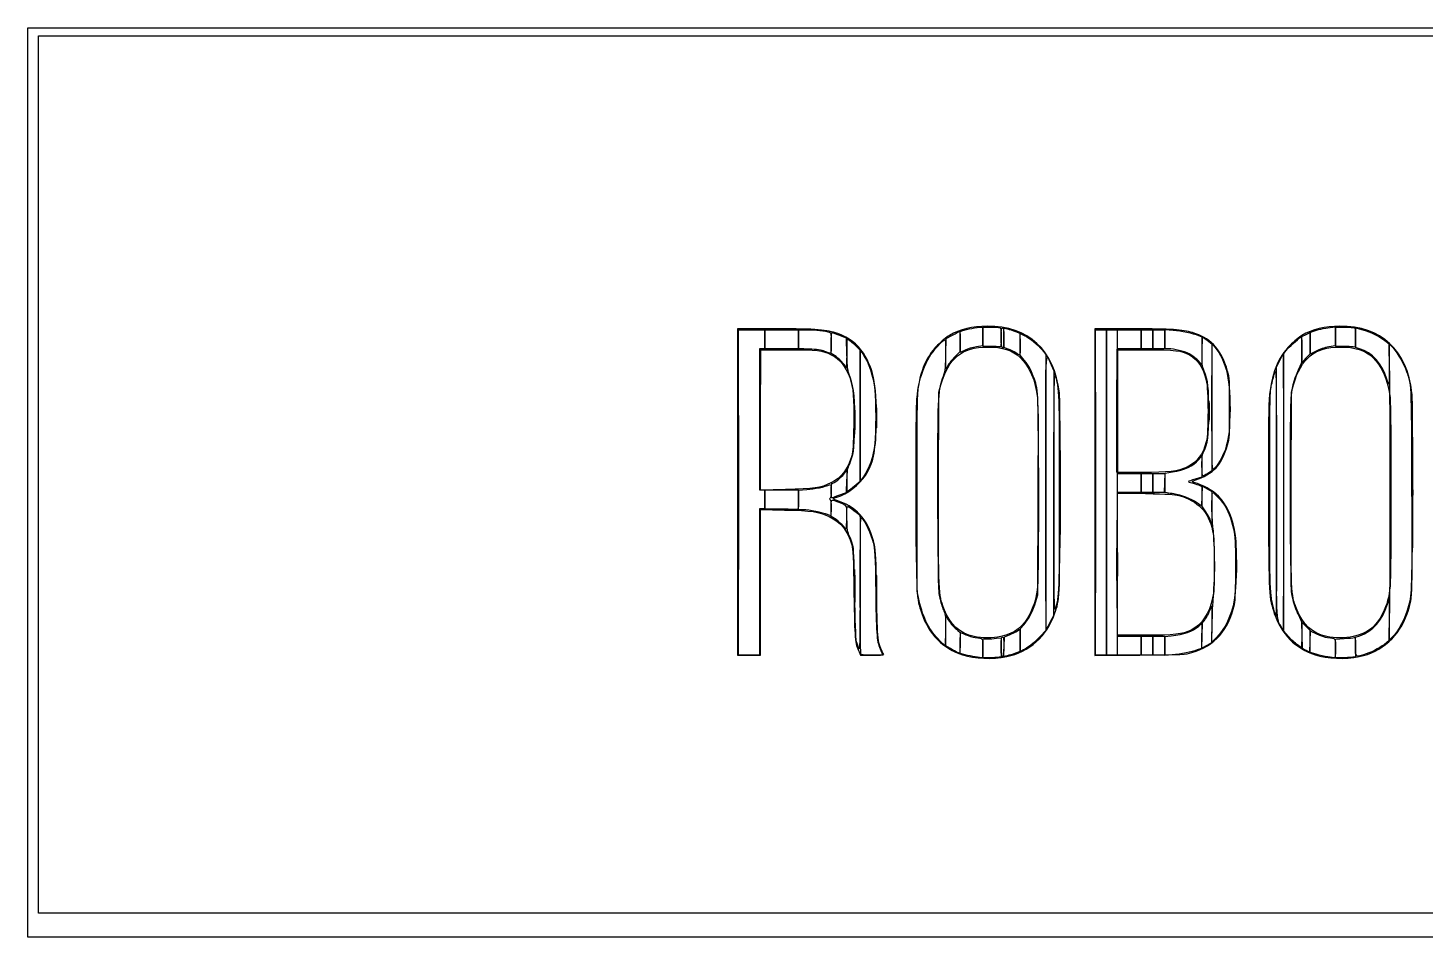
# Model space of a CAD drawing. Header units: millimetres. Extents: x 0 to 1058, y 0 to 353.
# Drawn here: x 0 to 542, y 0 to 353 of the extents above; entities that cross this region are included whole.
import ezdxf

# ---------------------------------------------------------------- set-up
doc = ezdxf.new("R2010")
doc.units = ezdxf.units.MM
doc.layers.add('Layer_1', color=7, linetype='CONTINUOUS')

msp = doc.modelspace()

# ---------------------------------------------------------------- linework, layer by layer
at = {"layer": 'Layer_1', "color": 7}
for points in [[(0, 176.38886), (0, 352.77774), (529.1667, 352.77774), (1058.3334, 352.77774), (1058.3334, 176.38886), (1058.3334, -0.00003), (529.1667, -0.00003), (0, -0.00003)], [(4.05328, 349.73778), (1053.85348, 349.73778), (1053.85348, 9.26201), (4.05328, 9.26201)], [(275.87224, 172.5083), (275.87224, 235.65552), (280.98752, 235.65552), (286.1028, 235.65552), (286.1028, 231.95135), (286.1028, 228.24719), (285.04446, 228.24719), (283.98613, 228.24719), (283.98613, 200.90691), (283.98613, 173.56663), (285.04446, 173.56663), (286.1028, 173.56663), (286.1028, 169.86247), (286.1028, 166.1583), (285.04446, 166.1583), (283.98613, 166.1583), (283.98613, 137.75969), (283.98613, 109.36108), (279.92918, 109.36108), (275.87224, 109.36108)], [(283.03962, 235.91977)], [(286.1028, 231.95135), (286.1028, 235.65552), (292.62919, 235.65552), (299.15557, 235.65552), (299.15557, 231.95135), (299.15557, 228.24719), (292.62919, 228.24719), (286.1028, 228.24719)], [(371.21044, 236.97084)], [(414.51391, 172.5083), (414.51391, 235.65552), (416.63058, 235.65552), (418.74725, 235.65552), (418.74725, 172.5083), (418.74725, 109.36108), (416.63058, 109.36108), (414.51391, 109.36108)], [(418.74725, 172.5083), (418.74725, 235.65552), (420.77572, 235.65552), (422.80419, 235.65553), (422.80419, 172.50831), (422.80419, 109.36109), (420.77572, 109.36108), (418.74725, 109.36108)], [(421.65767, 235.9197)], [(422.98058, 231.95135), (422.98058, 235.65552), (427.56669, 235.65552), (432.1528, 235.65552), (432.1528, 231.95135), (432.1528, 228.24719), (427.56669, 228.24719), (422.98058, 228.24719)], [(432.1528, 231.95135), (432.1528, 235.65552), (434.44586, 235.65552), (436.73892, 235.65552), (436.73892, 231.95135), (436.73892, 228.24719), (434.44586, 228.24719), (432.1528, 228.24719)], [(436.73892, 231.95135), (436.73892, 235.65552), (439.03197, 235.65552), (441.32503, 235.65552), (441.32503, 231.95135), (441.32503, 228.24719), (439.03197, 228.24719), (436.73892, 228.24719)], [(494.59448, 227.96637), (494.59448, 233.04548), (496.18198, 233.81675), (497.76948, 234.58802), (497.75538, 230.44746), (497.74128, 226.30691), (496.16779, 224.59708), (494.59429, 222.88726), (494.59429, 227.96637)], [(508.08823, 236.97084)], [(284.15925, 200.90691), (284.16225, 228.0708), (293.86364, 228.0788), (303.56503, 228.0868), (293.95401, 227.98466), (284.34299, 227.88252), (284.24939, 200.8124), (284.15579, 173.74228), (284.15879, 200.90617)], [(373.67988, 229.21521)], [(378.266, 228.8336)], [(510.55767, 229.2152)], [(383.50186, 226.66163)], [(317.50002, 221.19951)], [(527.60153, 216.51733)], [(329.28865, 201.61247)], [(320.82834, 200.55413)], [(422.7898, 180.35756)], [(422.98058, 176.21247), (422.98058, 179.91663), (427.56669, 179.91663), (432.1528, 179.91663), (432.1528, 176.21247), (432.1528, 172.5083), (427.56669, 172.5083), (422.98058, 172.5083)], [(432.1528, 176.21247), (432.1528, 179.91663), (434.44586, 179.91663), (436.73892, 179.91663), (436.73892, 176.21247), (436.73892, 172.5083), (434.44586, 172.5083), (432.1528, 172.5083)], [(436.73892, 176.21247), (436.73892, 179.91663), (439.03197, 179.91663), (441.32503, 179.91663), (441.32503, 176.21247), (441.32503, 172.5083), (439.03197, 172.5083), (436.73892, 172.5083)], [(455.78889, 182.9293)], [(275.69203, 172.5083)], [(311.85558, 173.21386)], [(344.83336, 172.5083)], [(353.29981, 172.5083)], [(395.11114, 172.74236)], [(398.34463, 172.5083)], [(400.57238, 172.5083)], [(414.33372, 172.5083)], [(427.30211, 172.41912)], [(453.67221, 168.62982)], [(481.71114, 172.5083)], [(490.17759, 172.5083)], [(537.45017, 172.5083)], [(287.42571, 166.06837)], [(291.83544, 166.06947)], [(459.13575, 161.59329)], [(422.79576, 144.63886)], [(284.15429, 137.5833)], [(320.83338, 135.29024)], [(329.29982, 133.34997)], [(483.71329, 127.26455)], [(496.18198, 111.23659), (494.77086, 112.02828), (494.67256, 117.11305), (494.57426, 122.19782), (496.18293, 120.56612), (497.79159, 118.93441), (497.69229, 114.68966), (497.59309, 110.4449)], [(422.98058, 113.06525), (422.98058, 116.76941), (427.56669, 116.76941), (432.1528, 116.76941), (432.1528, 113.06525), (432.1528, 109.36108), (427.56669, 109.36108), (422.98058, 109.36108)], [(427.4785, 117.03308)], [(432.1528, 113.06525), (432.1528, 116.76941), (434.44586, 116.76941), (436.73892, 116.76941), (436.73892, 113.06525), (436.73892, 109.36108), (434.44586, 109.36108), (432.1528, 109.36108)], [(436.73892, 113.06525), (436.73892, 116.76941), (439.03197, 116.76941), (441.32503, 116.76941), (441.32503, 113.06525), (441.32503, 109.36108), (439.03197, 109.36108), (436.73892, 109.36108)], [(322.38389, 112.35969)], [(323.3586, 109.9191)], [(367.78458, 108.69516)], [(377.82502, 112.50668)], [(379.98769, 108.83347)], [(451.90261, 110.37404)], [(504.64864, 108.69403)], [(516.86548, 108.83347)]]:
    msp.add_lwpolyline(points, close=True, dxfattribs=at)
for points in [[(290.42432, 236.00622), (275.51946, 236.00822), (275.51946, 172.68461), (275.51946, 109.361), (279.92918, 109.361), (284.33891, 109.361), (284.33891, 137.62721)], [(303.30071, 228.1599), (299.15557, 228.34404), (299.15557, 231.99978), (299.15557, 235.65552), (302.59516, 235.65252)], [(315.04196, 233.51321), (317.8528, 232.42924), (317.8528, 226.63404)], [(356.40439, 226.30691), (356.48199, 232.30413), (358.95143, 233.6159)], [(361.95002, 230.91798), (361.95002, 234.96743), (362.92016, 235.34103)], [(373.67988, 229.21521), (370.76947, 229.33405), (370.76947, 233.02395), (370.76947, 236.71385), (373.73922, 236.71385)], [(380.5914, 228.12514), (378.88336, 228.73934), (378.88336, 232.51271), (378.88336, 236.28608), (380.26406, 235.97585)], [(383.35086, 235.03275), (385.05697, 234.39989), (385.15607, 230.08881)], [(386.8204, 223.8193), (385.23336, 225.76777), (385.23336, 230.01326), (385.23336, 234.25875), (386.73266, 233.49603)], [(428.89885, 236.0083), (414.16114, 236.0083), (414.16114, 172.66375), (414.16114, 109.31921), (431.71183, 109.44708)], [(442.82433, 228.24106), (441.32503, 228.24706), (441.32503, 232.00443), (441.32503, 235.76181), (444.58822, 235.544)], [(454.49436, 233.41007), (455.78892, 232.86917), (455.78892, 227.38312)], [(497.76948, 230.43184), (497.76948, 234.61465), (498.73961, 234.98487)], [(505.54272, 236.56689), (507.64725, 236.80499), (507.64725, 233.12405), (507.64725, 229.4431), (504.99655, 228.99771)], [(510.55767, 229.21521), (507.64725, 229.33405), (507.64725, 233.02395), (507.64725, 236.71385), (510.42538, 236.71385)], [(514.30594, 236.49337), (515.40837, 236.27288), (515.40837, 232.61281), (515.40837, 228.95274), (514.43823, 229.02454)], [(517.0061, 228.28225), (515.40837, 228.754), (515.40837, 232.56426), (515.40837, 236.37452), (516.3785, 236.1601)], [(284.33891, 200.6848), (284.33891, 227.89441), (295.01044, 227.88941)], [(313.17849, 225.65534), (311.85558, 226.49215), (311.85558, 230.54467)], [(317.95548, 226.23983), (317.82027, 232.16997), (318.62097, 231.74145)], [(321.28306, 229.5525), (323.14446, 227.79207), (323.14446, 202.2844), (323.14446, 176.77675), (321.57963, 175.46871)], [(361.95004, 231.06061), (361.95004, 227.17126), (359.88665, 225.15159)], [(363.80024, 227.72574), (361.95002, 226.86854), (361.95002, 230.91798)], [(370.76947, 233.07848), (370.76947, 229.4431), (368.20996, 229.01303)], [(393.7207, 227.82621), (395.11114, 226.06716), (395.11114, 172.48953), (395.11114, 118.91189), (392.92547, 116.5754)], [(422.71266, 204.43469), (422.80406, 228.0708), (425.01051, 228.0983), (427.21692, 228.1258), (425.0987, 227.99326), (422.98045, 227.86072), (422.98045, 204.08189), (422.98045, 180.30306), (425.18531, 180.17781), (427.39017, 180.05256), (425.17423, 179.98456)], [(422.98058, 204.08191), (422.98058, 227.89441), (433.8285, 227.88941)], [(430.81034, 228.15732), (430.81034, 228.15746)], [(455.86798, 227.33992), (455.96528, 232.85794), (457.81736, 231.56089), (459.66944, 230.26383), (459.66944, 205.61162), (459.66944, 180.95943), (458.01287, 179.90886)], [(459.67896, 205.74519), (459.68896, 230.18746), (460.74458, 228.95274)], [(489.37403, 116.61517), (487.53892, 118.67414), (487.53892, 172.54371), (487.53892, 226.41328), (489.03823, 228.19469)], [(500.05766, 227.40067), (497.76948, 226.24904), (497.76948, 230.43184)], [(526.74654, 231.49331), (528.46114, 230.21325), (528.46114, 222.35105)], [(528.63957, 220.48608), (528.4012, 230.18746), (529.34456, 229.30552)], [(309.38613, 227.27614), (309.38613, 227.27648)], [(323.14446, 202.31285), (323.14446, 227.70542), (324.07111, 226.34174)], [(357.07504, 221.7208), (356.3268, 220.30969), (356.40439, 226.30691)], [(484.7167, 172.69153), (484.7167, 221.11915), (486.03961, 223.691), (487.36253, 226.26285), (487.45293, 199.35786)], [(397.25758, 222.06443), (398.29365, 219.77941), (398.20175, 172.24316), (398.10975, 124.70691), (396.90833, 122.31257)], [(455.43614, 222.2073), (455.43614, 222.20743)], [(353.5628, 174.27219), (353.67234, 211.49024), (354.46542, 214.31247)], [(490.44059, 174.27219), (490.55013, 211.49024), (491.3432, 214.31247)], [(324.3241, 178.57949), (323.14445, 176.92028), (323.14445, 202.31285), (323.14446, 202.31285)], [(432.28298, 180.26963), (422.98058, 180.26963), (422.98058, 204.08191)], [(458.4048, 204.08191), (458.40413, 204.08191)], [(459.67947, 205.74519), (459.67896, 205.74519)], [(294.12849, 173.67535), (284.33891, 173.4754), (284.33891, 200.68501), (284.33891, 200.6848)], [(454.52452, 185.26931), (455.78888, 186.74641), (455.78888, 182.63462), (455.78888, 178.52283), (453.14636, 177.72043)], [(316.78263, 179.65876), (317.8528, 181.11396), (317.8528, 176.83677), (317.8528, 172.55958), (315.04196, 171.47561)], [(429.9647, 180.17947), (429.9647, 180.17936)], [(442.28353, 172.38138), (441.30178, 172.56947), (441.40158, 176.31421), (441.50138, 180.05895), (444.3236, 180.48056)], [(291.83544, 166.06947), (286.1028, 166.17578), (286.1028, 169.8712), (286.1028, 173.56663), (292.62919, 173.56663), (299.15557, 173.56663), (299.15557, 169.68608)], [(301.00766, 165.80089), (299.15557, 165.80589), (299.15557, 169.63324), (299.15557, 173.46059), (302.41877, 173.6792)], [(318.91294, 173.46303), (317.81108, 172.76538), (317.939, 177.13475)], [(454.43954, 175.44103), (455.78888, 174.90113), (455.78888, 171.05888)], [(457.33278, 165.00775), (455.76697, 167.34276), (455.86617, 171.15334), (455.96537, 174.96392), (457.81745, 173.90536), (459.66953, 172.8468), (459.66953, 166.68033)], [(346.01095, 130.52774), (345.19308, 134.23191), (345.19308, 172.5083)], [(391.3041, 130.24009), (392.09845, 132.8208), (392.21596, 170.9208)], [(422.98058, 144.66947), (422.98058, 172.21675), (433.8285, 172.06792)], [(284.33891, 137.62721), (284.33891, 165.89335), (293.77571, 165.70305)], [(311.78198, 166.42247), (311.67922, 163.39455), (310.44446, 163.9279)], [(313.18251, 162.40541), (311.86101, 163.15969), (311.85801, 166.44666)], [(317.77498, 162.7795), (317.67618, 158.2208), (316.09021, 159.93597)], [(433.53245, 117.12219), (422.98016, 117.12219), (422.98058, 144.66947)], [(468.99247, 144.10969), (468.99201, 144.10969)], [(487.45293, 145.75767), (487.36253, 119.06247), (486.55612, 120.42699)], [(527.79672, 129.11663), (528.42319, 131.05691), (528.44219, 123.06258), (528.46119, 115.06824), (527.41467, 114.18766)], [(458.95704, 126.91793), (459.63913, 128.58747), (459.56613, 121.39739), (459.49313, 114.20731), (457.64105, 113.16125), (455.78897, 112.1152), (455.78892, 117.06732)], [(493.20728, 124.9723), (494.61384, 122.06269), (494.51594, 117.14446), (494.41804, 112.22623), (492.81362, 113.39122)], [(529.53605, 116.24025), (528.39905, 115.18191), (528.64363, 124.8833), (528.64357, 124.8833)], [(358.15766, 111.92138), (356.30558, 113.03793), (356.30558, 118.85329), (356.30558, 124.66866), (357.31297, 123.10028)], [(384.12475, 118.85029), (385.23336, 119.63968), (385.23336, 115.23128), (385.23336, 110.82288), (383.35224, 110.11906)], [(385.23336, 115.1895), (385.23336, 119.66436), (386.73894, 121.33892)], [(454.55465, 120.69768), (455.80941, 121.79939), (455.71101, 116.9137), (455.61251, 112.02801), (453.9856, 111.42445)], [(461.25623, 116.06386), (459.62678, 114.47636), (459.78232, 122.59025), (459.78201, 122.59025)], [(356.22571, 118.92564), (356.12921, 113.06525), (354.08205, 114.98615)], [(360.99131, 119.00178), (361.97292, 118.23737), (361.87322, 114.19915), (361.77362, 110.16093), (360.89169, 110.48288)], [(363.81583, 109.54394), (361.95002, 110.08634), (361.95002, 114.13343)], [(367.38342, 116.58789), (367.38344, 116.58799)], [(370.76947, 112.00691), (370.76947, 115.71108), (372.44516, 115.71408)], [(375.97294, 115.93961), (377.82502, 116.16207), (377.82502, 112.45672), (377.82502, 108.75137), (376.18828, 108.52702)], [(378.9592, 112.68976), (379.05975, 116.45437), (381.03795, 117.25764)], [(386.55627, 111.51311), (385.23336, 110.71464), (385.23336, 115.1895)], [(441.32503, 112.97411), (441.32503, 116.67825), (443.88267, 116.92208)], [(500.15073, 109.7195), (497.76948, 110.43972), (497.76948, 114.64912), (497.76948, 118.85853), (500.25176, 117.66892)], [(504.26121, 116.58789), (504.26122, 116.58799)], [(507.64725, 111.95371), (507.64725, 115.60466), (510.93412, 115.82057)], [(515.40837, 112.67931), (515.40837, 116.35031), (517.04522, 116.90805)], [(322.66715, 110.63604), (323.27514, 109.36108), (327.82531, 109.36108)], [(331.1081, 111.21316), (331.92508, 109.36108), (327.74891, 109.36108)], [(372.6605, 108.30268), (370.76947, 108.30268), (370.76947, 112.00685), (370.76947, 112.00691)], [(380.16486, 109.17019), (378.85863, 108.92514), (378.9592, 112.68976)], [(444.23542, 109.5156), (441.32501, 109.26997), (441.32503, 112.97411)], [(509.35939, 108.30275), (507.64725, 108.30275), (507.64725, 111.95371)], [(515.40837, 112.62408), (515.40837, 108.75603), (513.23995, 108.52939)], [(515.40827, 112.67931), (515.40837, 112.67931)]]:
    msp.add_lwpolyline(points, dxfattribs=at)
for points in [[(290.15974, 235.81662), (282.2046, 235.81672), (279.00054, 235.86312), (283.03962, 235.91977)], [(283.03962, 235.91977), (287.07869, 235.97637), (293.58744, 235.97637), (297.50351, 235.91961)], [(297.50351, 235.91961), (301.41957, 235.86291), (298.11488, 235.81653), (290.15974, 235.81662)], [(314.38751, 234.14732), (310.01401, 235.73482), (306.54436, 236.00397), (290.42432, 236.00622)], [(302.59516, 235.65252), (305.68878, 235.65052), (309.58135, 235.23739), (311.23821, 234.73609)], [(311.23821, 234.73609), (311.77928, 234.57238), (311.85558, 234.0509), (311.85558, 230.51613)], [(311.85558, 230.54467), (311.85558, 232.77356), (311.94008, 234.59719), (312.04334, 234.59719)], [(312.04334, 234.59719), (312.14662, 234.59719), (313.49599, 234.1094), (315.04196, 233.51321)], [(324.33191, 226.5544), (321.87285, 230.25337), (318.93463, 232.49681), (314.38751, 234.14732)], [(357.74061, 233.45477), (356.6603, 232.82192), (354.58293, 231.11351), (353.12423, 229.6583)], [(372.35697, 237.04733), (366.82894, 237.03833), (361.7095, 235.77977), (357.74061, 233.45477)], [(358.95143, 233.6159), (360.30963, 234.33737), (361.53994, 234.93268), (361.68546, 234.93881)], [(361.68546, 234.93881), (361.83098, 234.94481), (361.95004, 233.19976), (361.95004, 231.06061)], [(362.92016, 235.34103), (364.11883, 235.80265), (368.764, 236.71385), (369.91857, 236.71385)], [(369.91857, 236.71385), (370.76287, 236.71385), (370.76947, 236.68565), (370.76947, 233.07848)], [(372.53336, 236.83246), (371.07815, 236.83246), (370.48284, 236.89476), (371.21044, 236.97084)], [(371.21044, 236.97084), (371.93804, 237.04694), (373.12867, 237.04694), (373.85627, 236.97084)], [(400.42947, 211.14496), (398.50341, 227.84599), (388.50188, 237.07439), (372.35697, 237.04733)], [(373.85627, 236.97084), (374.58388, 236.89474), (373.98857, 236.83246), (372.53336, 236.83246)], [(373.73922, 236.71385), (375.37258, 236.71385), (376.96008, 236.61745), (377.267, 236.49972)], [(377.267, 236.49972), (377.72632, 236.32347), (377.82502, 235.63703), (377.82502, 232.61917)], [(377.82502, 232.68631), (377.82502, 235.71758), (377.91772, 236.36108), (378.35419, 236.36108)], [(378.35419, 236.36108), (378.79248, 236.36108), (378.88336, 235.69472), (378.88336, 232.48052)], [(380.26406, 235.97585), (381.02348, 235.80523), (382.41255, 235.38083), (383.35086, 235.03275)], [(386.73266, 233.49603), (389.03972, 232.32239), (392.18181, 229.77303), (393.7207, 227.82621)], [(428.9778, 235.81679), (420.92565, 235.81679), (417.63159, 235.86309), (421.65767, 235.9197)], [(421.65767, 235.9197), (425.68374, 235.9763), (432.27187, 235.9763), (436.29794, 235.9197)], [(452.07586, 234.55517), (447.97256, 235.7759), (444.26589, 236.0083), (428.89885, 236.0083)], [(436.29794, 235.9197), (440.32402, 235.8631), (437.02996, 235.81679), (428.9778, 235.81679)], [(444.58822, 235.544), (447.86726, 235.32513), (452.08595, 234.41636), (454.49436, 233.41007)], [(460.21688, 229.87728), (457.8291, 232.27003), (455.75939, 233.45931), (452.07586, 234.55517)], [(494.61839, 233.45477), (493.53808, 232.82192), (491.46072, 231.11351), (490.00201, 229.6583)], [(509.23475, 237.04733), (503.70673, 237.03833), (498.58729, 235.77977), (494.61839, 233.45477)], [(498.73961, 234.98487), (500.46604, 235.6437), (503.38739, 236.32304), (505.54272, 236.56689)], [(509.41114, 236.83246), (507.95593, 236.83246), (507.36062, 236.89476), (508.08823, 236.97084)], [(508.08823, 236.97084), (508.81583, 237.04694), (510.00646, 237.04694), (510.73406, 236.97084)], [(537.30726, 211.14496), (535.3812, 227.84599), (525.37967, 237.07439), (509.23475, 237.04733)], [(510.73406, 236.97084), (511.46166, 236.89474), (510.86635, 236.83246), (509.41114, 236.83246)], [(510.42538, 236.71385), (511.95337, 236.71385), (513.69962, 236.61465), (514.30594, 236.49337)], [(516.3785, 236.1601), (520.00926, 235.35764), (523.94079, 233.58801), (526.74654, 231.49331)], [(295.01044, 227.88941), (306.52081, 227.88341), (308.4906, 227.65951), (311.81204, 225.9764)], [(309.38613, 227.27648), (308.05042, 227.75788), (306.15428, 228.03314), (303.30071, 228.1599)], [(311.85558, 230.51613), (311.85558, 228.29789), (311.73651, 226.50409), (311.59099, 226.52991)], [(318.62097, 231.74145), (319.06135, 231.50577), (320.25929, 230.52074), (321.28306, 229.5525)], [(353.12423, 229.6583), (348.36901, 224.91449), (345.78702, 218.26652), (345.00088, 208.74281)], [(349.95323, 225.10939), (351.30292, 227.38125), (355.28658, 231.77496), (355.99676, 231.77496)], [(354.46542, 214.31247), (357.35809, 224.60663), (362.68814, 228.95274), (372.42015, 228.95274)], [(355.99676, 231.77496), (356.20733, 231.77496), (356.28586, 229.45516), (356.20278, 225.68955)], [(368.20996, 229.01303), (366.8022, 228.77649), (364.81782, 228.19721), (363.80024, 227.72574)], [(372.42015, 228.95274), (378.44461, 228.95274), (382.11071, 227.78255), (385.23142, 224.86347)], [(377.20766, 229.02455), (376.86811, 229.06405), (375.28061, 229.14984), (373.67988, 229.21521)], [(377.82502, 232.61917), (377.82502, 229.33516), (377.76062, 228.96023), (377.20766, 229.02455)], [(378.266, 228.8336), (377.95284, 228.95997), (377.82502, 230.07658), (377.82502, 232.68631)], [(378.79516, 228.62782), (378.74666, 228.64312), (378.50853, 228.73574), (378.266, 228.8336)], [(378.88336, 232.48052), (378.88336, 230.34621), (378.84366, 228.6125), (378.79516, 228.62782)], [(383.50182, 226.66163), (382.84054, 227.12875), (381.53085, 227.78732), (380.5914, 228.12514)], [(385.15607, 230.08881), (385.21057, 227.71772), (385.13107, 225.78553), (384.97968, 225.79504)], [(395.11114, 172.74236), (395.11114, 231.56027), (394.92205, 227.21535), (397.25758, 222.06443)], [(434.79864, 228.04461), (430.53003, 228.04434), (428.73531, 228.09501), (430.81034, 228.15732)], [(430.81034, 228.15746), (432.88538, 228.21976), (436.37788, 228.21996), (438.57146, 228.15781)], [(433.8285, 227.88941), (445.67174, 227.88341), (447.67556, 227.64806), (450.92655, 225.87865)], [(438.57146, 228.15781), (440.76503, 228.09581), (439.06725, 228.04487), (434.79864, 228.04461)], [(450.82018, 226.32203), (448.7963, 227.34761), (445.11259, 228.23171), (442.82433, 228.24106)], [(465.74607, 219.60413), (464.52931, 223.98198), (462.69052, 227.39845), (460.21688, 229.87728)], [(460.74458, 228.95274), (465.2427, 223.69144), (467.02462, 215.66647), (466.61956, 202.49441)], [(490.00201, 229.6583), (485.24678, 224.91449), (482.6648, 218.26652), (481.87867, 208.74281)], [(489.03823, 228.19469), (490.41385, 229.82914), (493.87364, 232.8333), (494.38041, 232.8333)], [(491.3432, 214.31247), (494.23588, 224.60663), (499.56593, 228.95274), (509.29794, 228.95274)], [(494.59448, 227.8856), (494.59448, 222.96575), (494.58748, 222.92455), (493.4005, 220.56547)], [(494.38041, 232.8333), (494.49813, 232.8333), (494.59448, 230.60684), (494.59448, 227.8856)], [(504.99655, 228.99771), (503.46599, 228.74053), (501.37892, 228.06565), (500.05766, 227.40067)], [(509.29794, 228.95274), (515.32239, 228.95274), (518.9885, 227.78255), (522.1092, 224.86347)], [(514.43823, 229.02454), (513.90465, 229.06404), (512.1584, 229.14983), (510.55767, 229.2152)], [(527.60153, 216.51733), (525.73594, 222.47036), (521.76807, 226.87621), (517.0061, 228.28225)], [(529.34456, 229.30552), (530.95658, 227.7985), (533.63685, 223.47644), (534.74623, 220.59501)], [(311.59099, 226.52991), (311.44547, 226.55571), (310.45328, 226.89153), (309.38613, 227.27614)], [(311.81204, 225.9764), (315.32107, 224.19825), (317.36629, 221.67285), (319.02408, 217.0711)], [(317.50002, 221.19951), (317.50002, 221.77591), (314.6248, 224.74048), (313.17849, 225.65534)], [(317.8528, 226.63404), (317.8528, 223.44669), (317.7734, 220.83885), (317.67641, 220.83885)], [(319.20313, 217.26737), (318.15215, 220.1416), (318.08322, 220.63733), (317.95548, 226.23983)], [(324.07111, 226.34174), (326.51875, 222.73971), (328.13066, 217.89346), (328.77618, 212.1958)], [(329.35905, 198.08469), (329.8075, 212.80907), (328.48292, 220.3104), (324.33191, 226.5544)], [(345.8299, 213.91467), (346.6563, 217.97638), (348.19106, 222.14323), (349.95323, 225.10939)], [(356.20278, 225.68955), (356.07592, 219.93994), (356.00826, 219.43866), (354.97677, 216.60552)], [(359.88665, 225.15159), (358.75176, 224.04076), (357.48656, 222.49691), (357.07504, 221.7208)], [(384.97968, 225.79504), (384.8282, 225.80504), (384.16318, 226.19453), (383.50186, 226.66163)], [(385.23142, 224.86347), (388.81532, 221.51116), (391.24402, 215.83776), (391.91624, 209.24801)], [(390.72032, 216.54995), (389.61902, 219.78793), (388.68314, 221.53238), (386.8204, 223.8193)], [(455.43614, 222.20743), (455.43614, 222.87167), (452.54707, 225.44696), (450.82018, 226.32203)], [(450.92655, 225.87865), (454.17584, 224.11016), (456.16445, 221.11925), (457.4438, 216.07657)], [(455.78892, 227.38312), (455.78892, 224.36578), (455.70952, 221.89706), (455.61253, 221.89706)], [(456.63678, 219.65468), (455.82698, 221.68086), (455.77696, 222.181), (455.86798, 227.33992)], [(522.1092, 224.86347), (525.69311, 221.51116), (528.12181, 215.83776), (528.79403, 209.24801)], [(275.69203, 172.5083), (275.69203, 207.33628), (275.73343, 221.5841), (275.78403, 204.1701)], [(317.67641, 220.83885), (317.57941, 220.83885), (317.50002, 221.00115), (317.50002, 221.19951)], [(319.02408, 217.0711), (320.45995, 213.08539), (320.75811, 209.58065), (320.5867, 198.70331)], [(320.91756, 198.09407), (321.15062, 208.78846), (320.77743, 212.96195), (319.20313, 217.26737)], [(398.34463, 172.5083), (398.35463, 213.46881), (398.41803, 219.05497), (398.85827, 217.66385)], [(398.85827, 217.66385), (400.34689, 212.95988), (400.39991, 211.40733), (400.40139, 172.48227)], [(414.33372, 172.5083), (414.33372, 207.33628), (414.37512, 221.5841), (414.42572, 204.1701)], [(455.61253, 221.89706), (455.51553, 221.89706), (455.43614, 222.03667), (455.43614, 222.2073)], [(458.41309, 203.55274), (458.43639, 213.25453), (458.14734, 215.87512), (456.63678, 219.65468)], [(466.53044, 205.31663), (466.53044, 216.08462), (466.48274, 216.95355), (465.74607, 219.60413)], [(482.68717, 213.80522), (483.02615, 215.46651), (483.60986, 217.68901), (483.98433, 218.74411)], [(483.98433, 218.74411), (484.66318, 220.65692), (484.66523, 220.52344), (484.69091, 172.59649)], [(493.4005, 220.56547), (491.74223, 217.27044), (490.83281, 214.1156), (490.36523, 210.03577)], [(528.46114, 222.35105), (528.46114, 218.02684), (528.41074, 214.48885), (528.34917, 214.48885)], [(528.64357, 124.8833), (528.9562, 137.28347), (528.9532, 207.71993), (528.63957, 220.48608)], [(534.74623, 220.59501), (537.18286, 214.26647), (537.05865, 216.6157), (537.19528, 174.27219)], [(328.77618, 212.1958), (329.2336, 208.15841), (329.2427, 195.48545), (328.79098, 191.5583)], [(345.19308, 172.5083), (345.19308, 208.0166), (345.23908, 211.01104), (345.8299, 213.91467)], [(354.97677, 216.60552), (353.13432, 211.54495), (353.07611, 210.01358), (353.21405, 170.21524)], [(392.21596, 170.9208), (392.33993, 211.12299), (392.31576, 211.85904), (390.72032, 216.54995)], [(457.4438, 216.07657), (458.3515, 212.4988), (458.36508, 195.71461), (457.4632, 192.17272)], [(482.07086, 172.86108), (482.07086, 207.56653), (482.12316, 211.04101), (482.68717, 213.80522)], [(528.34917, 214.48885), (528.28757, 214.48885), (527.95117, 215.40167), (527.60153, 216.51733)], [(320.82838, 200.55413), (320.82816, 205.40483), (320.87788, 207.43813), (320.93879, 205.07259)], [(329.28874, 201.61247), (329.28907, 205.29899), (329.34134, 206.75919), (329.40491, 204.85734)], [(345.00088, 208.74281), (344.74325, 205.62181), (344.664, 192.54317), (344.761, 169.15691)], [(391.91624, 209.24801), (392.38713, 204.63193), (392.40589, 140.88441), (391.93774, 136.17219)], [(400.66982, 170.39163), (400.75262, 194.96332), (400.6695, 209.06358), (400.42947, 211.14496)], [(458.40413, 204.08191), (458.40448, 207.57441), (458.45733, 208.95544), (458.52143, 207.15087)], [(458.52143, 207.15087), (458.58563, 205.3463), (458.58533, 202.4888), (458.52143, 200.80087)], [(481.87867, 208.74281), (481.62104, 205.62181), (481.5418, 192.54317), (481.63878, 169.15691)], [(490.36523, 210.03577), (490.08467, 207.58776), (490.00335, 195.74351), (490.09183, 170.21524)], [(528.79403, 209.24801), (529.26491, 204.63193), (529.28368, 140.88441), (528.81553, 136.17219)], [(537.54761, 170.39163), (537.63041, 194.96332), (537.54729, 209.06358), (537.30726, 211.14496)], [(275.78403, 204.1701), (275.83463, 186.75611), (275.83463, 158.26049), (275.78403, 140.84649)], [(320.93879, 205.07259), (320.99969, 202.70704), (320.99989, 198.73829), (320.93914, 196.25314)], [(329.4042, 198.15456), (329.3403, 196.36988), (329.28831, 197.92594), (329.28865, 201.61247)], [(329.40491, 204.85734), (329.46851, 202.95549), (329.46821, 199.93924), (329.4042, 198.15456)], [(414.42572, 204.1701), (414.47632, 186.75611), (414.47632, 158.26049), (414.42572, 140.84649)], [(422.78976, 180.3576), (422.69716, 180.60014), (422.66241, 191.43483), (422.71266, 204.43469)], [(456.49779, 188.38983), (458.06934, 191.4703), (458.39009, 194.00968), (458.41309, 203.55274)], [(458.52143, 200.80087), (458.45693, 199.11294), (458.40441, 200.58941), (458.4048, 204.08191)], [(460.34301, 181.66312), (459.68377, 181.31031), (459.67019, 181.80445), (459.67947, 205.74519)], [(466.61956, 202.49441), (466.40034, 195.36553), (466.08944, 193.13686), (464.73629, 188.99431)], [(465.73771, 191.02913), (466.48535, 193.69081), (466.53044, 194.50357), (466.53044, 205.31663)], [(319.02595, 183.69348), (320.50901, 187.07913), (320.71104, 188.61715), (320.91756, 198.09407)], [(320.5867, 198.70331), (320.46451, 190.94905), (320.30866, 188.47243), (319.83742, 186.79601)], [(320.93914, 196.25314), (320.87844, 193.76799), (320.82856, 195.70344), (320.82834, 200.55413)], [(325.16586, 179.14176), (328.08264, 183.69155), (329.0544, 188.08152), (329.35905, 198.08469)], [(344.83336, 172.5083), (344.83336, 191.23198), (344.87616, 198.89167), (344.92836, 189.52983)], [(353.29981, 172.5083), (353.29981, 190.6499), (353.34271, 198.07146), (353.39511, 189.00066)], [(400.57238, 172.5083), (400.57238, 191.62004), (400.61508, 199.43847), (400.66728, 189.8826)], [(481.71114, 172.5083), (481.71114, 191.23198), (481.75394, 198.89167), (481.80624, 189.52983)], [(487.45293, 199.35786), (487.50263, 184.56012), (487.50263, 160.44004), (487.45293, 145.75767)], [(490.17759, 172.5083), (490.17759, 190.6499), (490.22049, 198.07146), (490.27289, 189.00066)], [(537.45017, 172.5083), (537.45017, 191.62004), (537.49287, 199.43847), (537.54507, 189.8826)], [(328.79098, 191.5583), (328.17215, 186.17818), (326.71367, 181.94047), (324.3241, 178.57949)], [(400.66728, 189.8826), (400.71948, 180.32674), (400.71948, 164.68986), (400.66728, 155.13399)], [(457.4632, 192.17272), (456.22273, 187.30142), (453.89937, 184.26249), (449.98869, 182.39609)], [(461.26537, 182.07876), (463.14518, 184.08845), (464.61362, 187.02715), (465.73771, 191.02913)], [(537.54507, 189.8826), (537.59727, 180.32674), (537.59727, 164.68986), (537.54507, 155.13399)], [(319.83742, 186.79601), (318.37436, 181.59125), (315.78162, 178.20283), (311.73973, 176.21325)], [(344.92836, 189.52983), (344.98066, 180.16799), (344.98066, 164.84861), (344.92836, 155.48677)], [(353.39511, 189.00066), (353.44751, 179.92986), (353.44751, 165.08674), (353.39511, 156.01594)], [(444.3236, 180.48056), (449.10769, 181.19523), (452.33349, 182.70956), (454.52452, 185.26931)], [(455.78892, 182.9293), (455.78892, 186.31049), (455.90904, 187.23574), (456.49779, 188.38983)], [(464.73629, 188.99431), (463.79953, 186.12651), (461.49391, 182.27906), (460.34301, 181.66312)], [(481.80624, 189.52983), (481.85854, 180.16799), (481.85854, 164.84861), (481.80624, 155.48677)], [(490.27289, 189.00066), (490.32529, 179.92986), (490.32529, 165.08674), (490.27289, 156.01594)], [(312.14787, 176.03608), (312.86636, 176.03608), (315.81127, 178.33792), (316.78263, 179.65876)], [(314.06044, 170.72261), (318.09659, 171.91424), (322.83571, 175.50702), (325.16586, 179.14176)], [(317.939, 177.13475), (318.05074, 180.95133), (318.18826, 181.78112), (319.02595, 183.69348)], [(425.17423, 179.98456), (423.67323, 179.93856), (422.90393, 180.05886), (422.7898, 180.35756)], [(432.68197, 180.05954), (429.57753, 180.05989), (428.35476, 180.11394), (429.9647, 180.17947)], [(429.9647, 180.17936), (431.57464, 180.24486), (434.11464, 180.24446), (435.60915, 180.17866)], [(449.98869, 182.39609), (446.43851, 180.70178), (442.84028, 180.26963), (432.28298, 180.26963)], [(435.60915, 180.17866), (437.10365, 180.11266), (435.78642, 180.05909), (432.68197, 180.05954)], [(453.40767, 177.42573), (456.08507, 178.21681), (459.59973, 180.29806), (461.26537, 182.07876)], [(456.07259, 178.8583), (455.91656, 178.8583), (455.78889, 180.69025), (455.78889, 182.9293)], [(458.01287, 179.90886), (457.10175, 179.33105), (456.22863, 178.8583), (456.07259, 178.8583)], [(311.73973, 176.21325), (307.79842, 174.27318), (305.22223, 173.90193), (294.12849, 173.67535)], [(302.41877, 173.6792), (305.31741, 173.87339), (309.49952, 174.73207), (311.23821, 175.49003)], [(311.23821, 175.49003), (311.79532, 175.73289), (311.85558, 175.50013), (311.85558, 173.10498)], [(311.85558, 173.21386), (311.85558, 174.76608), (311.98711, 176.03608), (312.14787, 176.03608)], [(321.57963, 175.46871), (320.71897, 174.74929), (319.51896, 173.84673), (318.91294, 173.46303)], [(355.56171, 127.51315), (353.4594, 132.92725), (353.44226, 133.32845), (353.5628, 174.27219)], [(450.50053, 176.6927), (450.49653, 176.56877), (451.08063, 176.35793), (451.7937, 176.22415)], [(453.14636, 177.72043), (451.69295, 177.2791), (450.50233, 176.81663), (450.50053, 176.6927)], [(453.12883, 176.23842), (451.50824, 176.54244), (451.58949, 176.88852), (453.40767, 177.42573)], [(451.7937, 176.22415), (452.50677, 176.09038), (453.6974, 175.73797), (454.43954, 175.44103)], [(462.16315, 171.12167), (460.11595, 173.16914), (455.47329, 175.79859), (453.12883, 176.23842)], [(492.4395, 127.51315), (490.33719, 132.92725), (490.32004, 133.32845), (490.44059, 174.27219)], [(537.19528, 174.27219), (537.32052, 135.45603), (537.26728, 133.38722), (536.01806, 128.4993)], [(275.78403, 140.84649), (275.73343, 123.4325), (275.69203, 137.68031), (275.69203, 172.5083)], [(299.15557, 169.68608), (299.15557, 165.87363), (299.14167, 165.8069), (298.36182, 165.88434)], [(311.4146, 170.27187), (311.06585, 170.13036), (311.0689, 170.02575), (311.4292, 169.77166)], [(311.85558, 173.10498), (311.85558, 171.31225), (311.71245, 170.39273), (311.4146, 170.27187)], [(311.4292, 169.77166), (311.75579, 169.54134), (311.85566, 168.59321), (311.78198, 166.42247)], [(311.85801, 166.44666), (311.85501, 170.179), (311.51968, 169.96532), (315.20668, 168.58114)], [(312.04334, 170.39163), (311.94007, 170.39163), (311.85558, 171.66163), (311.85558, 173.21386)], [(315.04196, 171.47561), (313.49599, 170.87942), (312.14662, 170.39163), (312.04334, 170.39163)], [(312.56113, 170.06304), (312.56113, 170.18234), (313.23582, 170.47915), (314.06044, 170.72261)], [(315.02877, 169.00603), (313.67157, 169.46808), (312.56113, 169.94374), (312.56113, 170.06304)], [(328.63466, 152.19101), (326.72282, 161.03813), (322.2705, 166.54059), (315.02877, 169.00603)], [(315.20668, 168.58114), (318.02648, 167.52253), (317.88478, 167.84263), (317.77498, 162.7795)], [(344.761, 169.15691), (344.91884, 131.0992), (344.8745, 131.9661), (346.98798, 125.6171)], [(344.92836, 155.48677), (344.87606, 146.12493), (344.83336, 153.78462), (344.83336, 172.5083)], [(353.21405, 170.21524), (353.33798, 134.46382), (353.35209, 133.83372), (354.09137, 131.05691)], [(353.39511, 156.01594), (353.34271, 146.94514), (353.29981, 154.3667), (353.29981, 172.5083)], [(395.40902, 119.73411), (395.24519, 119.63285), (395.11114, 143.48656), (395.11114, 172.74236)], [(398.82634, 127.3481), (398.39881, 125.97548), (398.33482, 131.97377), (398.34463, 172.5083)], [(398.5637, 125.41247), (400.62396, 131.4962), (400.53213, 129.53499), (400.66982, 170.39163)], [(400.40139, 172.48227), (400.40139, 133.382), (400.36469, 132.28689), (398.82634, 127.3481)], [(400.66728, 155.13399), (400.61508, 145.57813), (400.57238, 153.39656), (400.57238, 172.5083)], [(414.42572, 140.84649), (414.37512, 123.4325), (414.33372, 137.68031), (414.33372, 172.5083)], [(431.80003, 172.30886), (426.85232, 172.30886), (424.82826, 172.35846), (427.30211, 172.41912)], [(427.30211, 172.41912), (429.77596, 172.47972), (433.82409, 172.47972), (436.29794, 172.41912)], [(436.29794, 172.41912), (438.7718, 172.35852), (436.74774, 172.30886), (431.80003, 172.30886)], [(433.8285, 172.06792), (442.6526, 171.94686), (445.07132, 171.80698), (446.79308, 171.31815)], [(444.85281, 171.96213), (443.97968, 172.08927), (442.82352, 172.27793), (442.28353, 172.38138)], [(453.67225, 168.62982), (451.68078, 170.03594), (447.66766, 171.55225), (444.85281, 171.96213)], [(446.79308, 171.31815), (454.36712, 169.16781), (458.24101, 165.13115), (459.92167, 157.63792)], [(455.70068, 167.23823), (455.65218, 167.25013), (454.73936, 167.87633), (453.67221, 168.62982)], [(455.78888, 171.05888), (455.78888, 168.94565), (455.74918, 167.22635), (455.70068, 167.23823)], [(460.19871, 157.5724), (459.63712, 160.50712), (459.43417, 172.5083), (459.94612, 172.5083)], [(459.94612, 172.5083), (460.43507, 172.5083), (463.79144, 168.85572), (464.79738, 167.22891)], [(468.85757, 155.7823), (468.00328, 162.20185), (465.61879, 167.66557), (462.16315, 171.12167)], [(481.63878, 169.15691), (481.79661, 131.0992), (481.75227, 131.9661), (483.86576, 125.6171)], [(481.80624, 155.48677), (481.75394, 146.12493), (481.71114, 153.78462), (481.71114, 172.5083)], [(483.71329, 127.26455), (482.04613, 133.52625), (482.07086, 132.83972), (482.07086, 172.86108)], [(484.69091, 172.59649), (484.70501, 146.16021), (484.65471, 124.53052), (484.57897, 124.53052)], [(486.55612, 120.42699), (484.59598, 123.74381), (484.7167, 120.31354), (484.7167, 172.69153)], [(490.09183, 170.21524), (490.21774, 133.88723), (490.21795, 133.87847), (491.00923, 130.88052)], [(490.27289, 156.01594), (490.22049, 146.94514), (490.17759, 154.3667), (490.17759, 172.5083)], [(535.44149, 125.41247), (537.50175, 131.4962), (537.40992, 129.53499), (537.54761, 170.39163)], [(537.54507, 155.13399), (537.49287, 145.57813), (537.45017, 153.39656), (537.45017, 172.5083)], [(290.68891, 165.95195), (287.09939, 165.95195), (285.63096, 166.00435), (287.42571, 166.06837)], [(287.42571, 166.06837), (289.22047, 166.13237), (292.15734, 166.13237), (293.9521, 166.06837)], [(293.9521, 166.06837), (295.74686, 166.00437), (294.27842, 165.95195), (290.68891, 165.95195)], [(298.36182, 165.88434), (297.92526, 165.92774), (294.98839, 166.011), (291.83544, 166.06947)], [(293.77571, 165.70305), (304.37362, 165.48935), (306.87243, 165.12095), (311.07252, 163.15298)], [(310.44446, 163.9279), (308.64523, 164.70563), (303.15399, 165.79552), (301.00766, 165.80089)], [(311.07252, 163.15298), (315.51975, 161.06922), (318.33613, 157.55782), (319.83863, 152.22358)], [(317.93934, 162.36594), (317.86464, 165.2938), (317.94934, 167.21663), (318.15202, 167.21663)], [(318.15202, 167.21663), (318.60834, 167.21663), (322.81767, 164.0322), (323.0028, 163.54694)], [(323.0028, 163.54694), (323.0841, 163.33395), (323.10948, 151.33281), (323.0593, 136.87774)], [(323.14446, 136.78489), (323.14446, 162.8372), (323.15146, 163.08661), (323.83175, 162.47067)], [(422.79576, 144.63886), (422.79576, 159.87004), (422.83916, 166.10097), (422.89226, 158.48538)], [(459.13569, 161.59329), (459.00526, 162.18699), (458.19398, 163.72349), (457.33278, 165.00775)], [(459.66953, 166.68033), (459.66953, 163.28877), (459.60283, 160.51386), (459.52119, 160.51386)], [(464.79738, 167.22891), (466.18824, 164.97956), (467.69732, 160.63373), (468.31246, 157.10628)], [(284.15429, 137.5833), (284.15429, 153.20254), (284.19759, 159.59222), (284.25059, 151.78261)], [(316.09021, 159.93597), (315.21781, 160.87931), (313.90934, 161.99056), (313.18251, 162.40541)], [(319.02402, 155.32589), (318.16098, 157.29217), (318.05046, 158.00949), (317.93934, 162.36594)], [(323.83175, 162.47067), (324.95243, 161.45646), (327.29794, 156.32834), (328.11519, 153.10552)], [(422.89226, 158.48538), (422.94536, 150.86979), (422.94536, 138.40792), (422.89226, 130.79233)], [(459.52119, 160.51386), (459.43959, 160.51386), (459.26613, 160.9996), (459.13575, 161.59329)], [(459.92167, 157.63792), (460.80715, 153.69), (460.80394, 135.7829), (459.91667, 131.58608)], [(460.31163, 132.46802), (460.91915, 135.33249), (460.83403, 154.25217), (460.19871, 157.5724)], [(320.36447, 151.44534), (320.15575, 152.3755), (319.55255, 154.12175), (319.02402, 155.32589)], [(319.83863, 152.22358), (320.34185, 150.43702), (320.474, 147.46609), (320.686, 133.17358)], [(328.11519, 153.10552), (328.81734, 150.33658), (328.89641, 148.82345), (329.14749, 133.34997)], [(329.49732, 132.8208), (329.28426, 146.41759), (329.12902, 149.90337), (328.63466, 152.19101)], [(468.31246, 157.10628), (469.06384, 152.79764), (469.05756, 135.03305), (468.30346, 130.70696)], [(468.37208, 129.10179), (469.10088, 132.17629), (469.4495, 151.33412), (468.85757, 155.7823)], [(284.25059, 151.78261), (284.30359, 143.97299), (284.30359, 131.19361), (284.25059, 123.384)], [(321.01573, 132.8208), (320.85987, 142.53234), (320.58211, 150.47541), (320.36447, 151.44534)], [(468.99201, 144.10969), (468.9923, 148.3783), (469.04321, 150.07606), (469.10522, 147.8825)], [(469.10522, 147.8825), (469.16722, 145.68893), (469.16702, 142.19643), (469.10522, 140.12139)], [(320.83338, 135.29024), (320.83351, 141.88719), (320.88108, 144.53609), (320.93913, 141.17669)], [(320.93913, 141.17669), (320.99713, 137.81729), (320.99703, 132.41979), (320.9389, 129.18224)], [(329.29982, 133.34997), (329.29982, 139.8499), (329.34742, 142.50896), (329.40567, 139.25899)], [(422.89226, 130.79233), (422.83916, 123.17674), (422.79576, 129.40768), (422.79576, 144.63886)], [(469.10522, 140.12139), (469.04292, 138.04634), (468.99223, 139.84108), (468.99247, 144.10969)], [(284.25059, 123.384), (284.19759, 115.57438), (284.15429, 121.96406), (284.15429, 137.5833)], [(323.0593, 136.87774), (322.9725, 111.87264), (322.93968, 110.68149), (322.38389, 112.35969)], [(323.3586, 109.9191), (323.24082, 110.22601), (323.14446, 122.31561), (323.14446, 136.78489)], [(329.40567, 139.25899), (329.46387, 136.00903), (329.46387, 130.6909), (329.40567, 127.44094)], [(391.93774, 136.17219), (391.49278, 131.6931), (390.80652, 129.17673), (389.05392, 125.59757)], [(528.81553, 136.17219), (528.37058, 131.6931), (527.68432, 129.17673), (525.93172, 125.59757)], [(320.686, 133.17358), (320.9485, 115.47554), (321.08165, 113.96088), (322.66715, 110.63604)], [(320.9389, 129.18224), (320.8807, 125.9447), (320.83326, 128.6933), (320.83338, 135.29024)], [(321.54361, 115.00552), (321.40275, 115.49059), (321.1652, 123.50747), (321.01573, 132.8208)], [(329.14749, 133.34997), (329.43077, 115.89279), (329.52797, 114.79527), (331.1081, 111.21316)], [(329.40567, 127.44094), (329.34747, 124.19097), (329.29982, 126.85004), (329.29982, 133.34997)], [(332.23929, 109.62566), (329.8171, 114.33118), (329.78247, 114.62417), (329.49732, 132.8208)], [(354.08205, 114.98615), (350.07656, 118.74467), (347.52987, 123.64853), (346.01095, 130.52774)], [(354.09137, 131.05691), (354.50461, 129.50469), (355.1756, 127.45874), (355.58245, 126.51036)], [(386.73894, 121.33892), (388.4872, 123.28343), (390.17694, 126.57802), (391.3041, 130.24009)], [(459.91667, 131.58608), (458.6351, 125.52192), (455.70672, 121.16443), (451.54447, 119.12803)], [(459.78201, 122.59025), (459.86761, 127.05288), (460.10589, 131.49788), (460.31163, 132.46802)], [(468.30346, 130.70696), (467.2556, 124.69799), (464.72827, 119.44659), (461.25623, 116.06386)], [(491.00923, 130.88052), (491.44456, 129.23129), (492.43368, 126.57259), (493.20728, 124.9723)], [(346.98798, 125.6171), (349.64547, 117.63383), (355.2719, 111.91112), (362.83197, 109.50202)], [(367.38344, 116.58799), (361.65415, 117.83446), (358.01348, 121.19901), (355.56171, 127.51315)], [(355.58245, 126.51036), (356.25079, 124.9525), (356.31288, 124.22027), (356.22571, 118.92564)], [(389.05392, 125.59757), (386.56028, 120.50515), (383.06139, 117.74575), (377.64248, 116.59789)], [(379.98769, 108.83347), (388.70614, 110.59297), (395.64118, 116.78247), (398.5637, 125.41247)], [(451.90261, 110.37404), (460.86299, 113.08616), (465.9455, 118.86555), (468.37208, 129.10179)], [(456.15598, 122.2463), (456.72007, 122.59492), (458.19783, 125.05956), (458.95704, 126.91793)], [(484.57897, 124.53052), (484.50317, 124.53052), (484.11366, 125.76084), (483.71329, 127.26455)], [(483.86576, 125.6171), (486.52324, 117.63383), (492.14969, 111.91112), (499.70975, 109.50202)], [(504.26122, 116.58799), (498.53193, 117.83446), (494.89127, 121.19901), (492.4395, 127.51315)], [(525.93172, 125.59757), (523.43807, 120.50515), (519.93919, 117.74575), (514.52027, 116.59789)], [(516.86548, 108.83347), (525.58392, 110.59297), (532.51897, 116.78247), (535.44149, 125.41247)], [(517.04522, 116.90805), (522.108, 118.6331), (525.74546, 122.76354), (527.79672, 129.11663)], [(536.01806, 128.4993), (534.81043, 123.77421), (532.07782, 118.60616), (529.53605, 116.24025)], [(357.31297, 123.10028), (358.43096, 121.35975), (359.51624, 120.15051), (360.99131, 119.00178)], [(396.90833, 122.31257), (396.24757, 120.99568), (395.57289, 119.83537), (395.40902, 119.73411)], [(443.88267, 116.92208), (448.7994, 117.3908), (452.13058, 118.56934), (454.55465, 120.69768)], [(455.78892, 117.06732), (455.78892, 120.11676), (455.92996, 122.1066), (456.15598, 122.2463)], [(322.3839, 112.35969), (322.0626, 113.32983), (321.68447, 114.52045), (321.54361, 115.00552)], [(361.95002, 114.13343), (361.95002, 116.35933), (362.01022, 118.18052), (362.0838, 118.18052)], [(362.0838, 118.18052), (362.1574, 118.18052), (363.07016, 117.79514), (364.11227, 117.32411)], [(364.11227, 117.32411), (365.15434, 116.85308), (366.80072, 116.36349), (367.77086, 116.23612)], [(377.64248, 116.59789), (374.64192, 115.96231), (370.27866, 115.9581), (367.38342, 116.58789)], [(367.77086, 116.23612), (370.97224, 115.81582), (370.76947, 116.10344), (370.76947, 111.98314)], [(372.44516, 115.71408), (373.36679, 115.71608), (374.95429, 115.81726), (375.97294, 115.93961)], [(377.82502, 112.50668), (377.82502, 115.78534), (377.91242, 116.41663), (378.36611, 116.41663)], [(378.36611, 116.41663), (378.82487, 116.41663), (378.892, 115.84368), (378.80709, 112.65297)], [(381.03795, 117.25764), (382.12598, 117.69944), (383.51505, 118.41613), (384.12475, 118.85029)], [(392.92547, 116.5754), (390.84521, 114.35159), (389.53883, 113.31328), (386.55627, 111.51311)], [(432.1528, 116.92348), (427.01107, 116.92348), (424.90763, 116.97278), (427.4785, 117.03308)], [(427.4785, 117.03308), (430.04937, 117.09338), (434.25624, 117.09338), (436.82711, 117.03308)], [(436.82711, 117.03308), (439.39798, 116.97278), (437.29454, 116.92348), (432.1528, 116.92348)], [(451.54447, 119.12803), (448.11145, 117.44846), (445.1816, 117.12219), (433.53245, 117.12219)], [(492.81362, 113.39122), (491.93118, 114.03196), (490.38337, 115.48274), (489.37403, 116.61517)], [(500.25176, 117.66892), (501.61705, 117.01463), (503.56173, 116.37435), (504.57329, 116.24606)], [(514.52027, 116.59789), (511.51972, 115.96231), (507.15646, 115.9581), (504.26121, 116.58789)], [(504.57329, 116.24606), (507.85247, 115.83022), (507.64725, 116.11479), (507.64725, 111.98314)], [(510.93412, 115.82057), (512.74189, 115.93932), (514.48814, 116.13899), (514.81468, 116.2643)], [(514.81468, 116.2643), (515.34882, 116.46928), (515.40837, 116.10425), (515.40837, 112.62408)], [(527.41467, 114.18766), (525.48868, 112.56705), (522.30546, 110.83242), (519.57616, 109.91622)], [(327.74891, 109.36108), (324.26621, 109.36108), (323.53717, 109.45378), (323.3586, 109.9191)], [(327.82531, 109.36108), (330.32791, 109.36108), (332.3142, 109.48014), (332.23929, 109.62566)], [(360.89169, 110.48288), (360.40662, 110.65996), (359.17631, 111.30728), (358.15766, 111.92138)], [(362.83197, 109.50202), (367.67321, 107.95931), (374.36413, 107.69856), (379.98769, 108.83347)], [(367.78458, 108.69516), (366.62796, 108.86366), (364.84202, 109.24561), (363.81583, 109.54394)], [(370.3285, 108.34576), (370.08596, 108.36946), (368.9412, 108.52665), (367.78458, 108.69516)], [(370.76947, 111.98314), (370.76947, 109.25106), (370.65584, 108.31383), (370.3285, 108.34576)], [(376.18828, 108.52702), (375.28809, 108.40364), (373.70059, 108.30268), (372.6605, 108.30268)], [(378.266, 108.74302), (377.93093, 108.63187), (377.82502, 109.53588), (377.82502, 112.50668)], [(378.80709, 112.65297), (378.73729, 110.02979), (378.57334, 108.84498), (378.266, 108.74302)], [(383.35224, 110.11906), (382.31761, 109.73196), (380.88329, 109.30497), (380.16486, 109.17019)], [(431.71183, 109.44708), (448.74419, 109.57117), (449.34049, 109.59854), (451.90261, 110.37404)], [(453.9856, 111.42445), (451.76307, 110.59991), (447.7317, 109.81067), (444.23542, 109.5156)], [(499.70975, 109.50202), (504.55099, 107.95931), (511.24192, 107.69856), (516.86548, 108.83347)], [(504.64864, 108.69403), (503.48448, 108.86191), (501.46041, 109.32337), (500.15073, 109.7195)], [(507.20628, 108.34576), (506.96375, 108.36946), (505.81281, 108.52614), (504.64864, 108.69403)], [(507.64725, 111.98314), (507.64725, 109.25106), (507.53362, 108.31383), (507.20628, 108.34576)], [(513.23995, 108.52939), (512.04731, 108.40474), (510.30106, 108.30275), (509.35939, 108.30275)], [(519.57616, 109.91622), (515.25527, 108.46579), (515.40827, 108.36435), (515.40827, 112.67931)]]:
    msp.add_open_spline(points, degree=3, dxfattribs=at)

doc.saveas('drawing.dxf')
